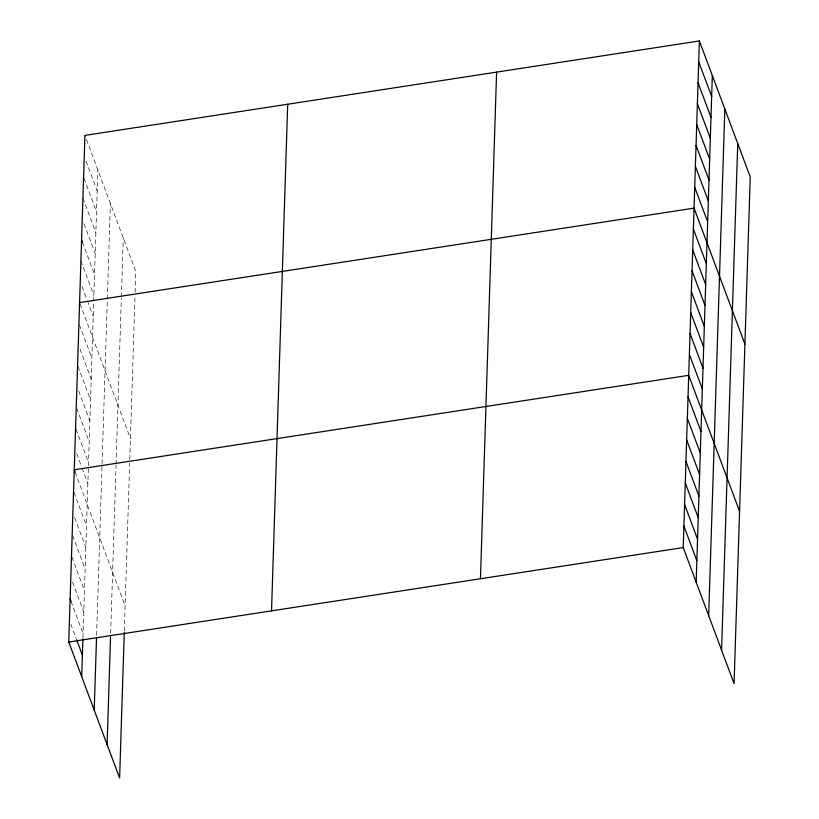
<?xml version="1.0" encoding="UTF-8"?>
<svg xmlns="http://www.w3.org/2000/svg" width="819" height="819" viewBox="0 0 819 819"><rect width="100%" height="100%" fill="white"/><g stroke="black" fill="none" stroke-linecap="round" stroke-linejoin="round"><path stroke-width="0.61" stroke-dasharray="4.09 3.07" d="M82.954 637.397L97.87 170.024M96.601 635.39L110.381 203.481M110.657 633.128L116.011 465.387M116.052 464.148L121.345 298.188M121.386 296.959L123.27 237.95M124.304 631.121L129.658 463.185M129.771 459.5L134.992 295.997M135.104 292.311L135.78 271.417L84.92 135.401M86.036 161.077L97.205 190.919M84.04 178.388L96.529 211.824M82.924 198.096L95.864 232.719M84.04 223.771L95.199 253.614M82.484 242.281L94.533 274.519M80.917 260.79L93.868 295.413M82.043 286.466L86.947 299.6M87.398 300.788L93.202 316.318M80.037 303.788L130.446 438.605M79.371 324.682L91.871 358.108M80.037 349.16L91.196 379.013M78.03 366.482L90.53 399.907M78.706 390.96L89.865 420.802M76.699 408.272L89.199 441.707M76.034 429.176L88.534 462.602M76.71 453.654L81.613 466.789M82.064 467.987L87.868 483.507M75.143 472.164L125.112 605.794M74.017 492.506L86.517 525.931M74.662 517.618L85.821 547.471M72.635 535.565L85.135 569M71.949 557.104L84.449 590.53M72.604 582.217L83.763 612.059M71.028 601.361L83.077 633.599M70.782 624.088L76.136 638.41"/><path stroke-width="1.23" d="M124.263 632.391L119.615 778.05L68.755 642.035L84.92 135.401L699.385 40.95L750.245 176.965L734.08 683.599L683.22 547.583L699.385 40.95M81.705 676.658L82.914 638.656M94.216 710.114L96.519 637.919M107.105 744.594L110.534 636.926M271.529 610.872L287.694 104.228M480.446 578.757L496.611 72.113M696.17 582.207L712.335 75.573M708.681 615.673L724.846 109.029M721.57 650.143L737.735 143.509M79.586 302.59L694.051 208.139L744.911 344.154M68.755 642.035L683.22 547.583M698.72 61.845L711.67 96.468M698.054 82.75L711.005 117.373M697.389 103.644L710.329 138.268M696.723 124.549L709.663 159.173M696.058 145.444L708.998 180.067M695.392 166.339L708.333 200.962M694.717 187.244L707.667 221.867M693.386 229.044L706.336 263.667M692.72 249.938L705.661 284.562M692.055 270.833L704.995 305.456M691.39 291.738L704.33 326.361M690.724 312.633L703.664 347.256M690.048 333.538L702.999 368.161M689.383 354.432L702.333 389.056M739.577 511.343L688.718 375.327L74.253 469.778L75.143 472.164M688.032 396.867L700.982 431.49M687.346 418.396L700.296 453.02M686.66 439.926L699.6 474.549M685.974 461.455L698.914 496.079M685.288 482.995L698.228 517.618M684.602 504.524L697.542 539.148M683.906 526.054L696.856 560.677M81.593 239.895L82.484 242.281M70.137 598.976L71.028 601.361M76.587 639.608L82.391 655.128"/></g></svg>
